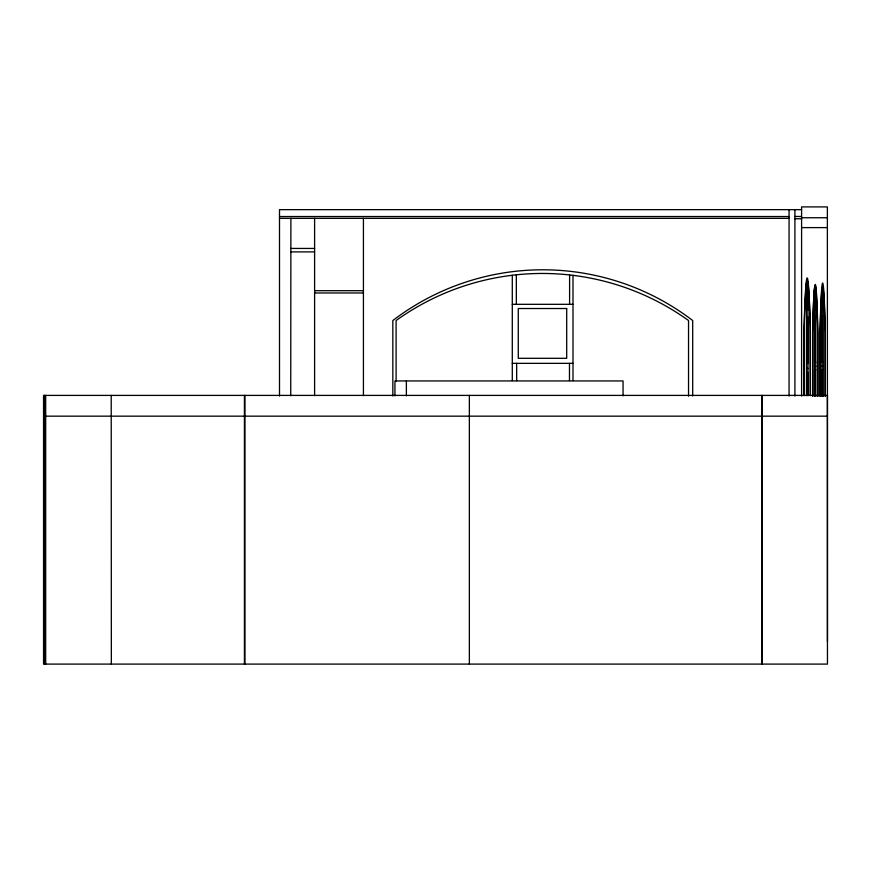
<?xml version="1.0" encoding="UTF-8"?>
<svg xmlns="http://www.w3.org/2000/svg" width="871" height="871" viewBox="0 0 871 871"><rect width="100%" height="100%" fill="white"/><g stroke="black" fill="none" stroke-linecap="round" stroke-linejoin="round"><path stroke-width="1.31" d="M290.74 395.717L290.892 218.349M801.592 209.65L279.504 209.65L279.504 396.055M279.504 216.541L789.072 216.541M794.907 216.476L801.592 216.476M801.592 217.75L827.374 217.75M279.504 218.349L789.072 218.349M794.907 218.752L801.592 218.752M801.592 227.614L827.374 227.614M290.892 248.442L314.605 248.442M290.892 251.893L314.605 251.893M314.605 290.696L363.425 290.696M314.605 292.972L363.425 292.972M512.29 304.317L572.998 304.317M815.931 309.945L814.461 309.945L814.57 289.858M821.897 309.945L823.367 309.945M806.492 310L808.005 310M815.789 316.413L814.603 316.413L814.603 362.129L815.789 362.129M823.226 316.413L822.039 316.413L822.039 362.129L823.226 362.129M512.29 363.349L572.998 363.349M814.461 366.212L815.931 366.212M821.897 366.212L823.367 366.212M806.492 368.422L808.005 368.422M815.855 369.87L814.581 369.87L814.581 396.447M823.291 369.87L822.017 369.87L822.017 396.447M43.55 416.164L827.45 416.164M827.45 641.513L827.374 206.906L801.592 206.906L801.592 396.055M825.283 396.403L825.283 332.733A134.657 3.397 90 0 0 820.014 332.733L820.014 396.403M825.164 396.109L825.164 332.733A132.185 3.332 -90 0 0 820.134 332.733L820.134 396.109M823.28 289.716L823.291 396.447M822.006 289.858L822.006 309.945M821.897 290.794L821.897 396M817.847 396.403L817.847 332.733A132.185 3.332 90 0 0 812.697 332.733L812.697 396.109M817.727 396.109L817.727 332.733A134.657 3.397 90 0 0 812.578 332.733L812.578 396.403M815.833 289.716L815.855 396.447M814.461 290.794L814.461 396M808.005 283.391L808.005 395.586M807.896 282.683L807.896 310M807.896 395.543L807.896 372.418L806.633 372.418L806.633 395.543M806.633 282.389L806.633 310M806.492 283.217L806.513 395.586M804.205 395.543L804.205 327.561A177.619 4.486 -90 0 1 810.27 327.561L810.357 395.543L810.27 327.561A175.223 4.42 -90 0 0 804.107 327.561L804.107 395.543M794.907 209.65L794.907 396.055M789.072 209.65L789.072 396.055M762.288 395.401L762.288 664.094M762.038 395.401L762.038 664.094M692.695 395.989L692.695 320.528A246.896 246.896 0 0 0 392.832 320.528L392.832 395.989M688.536 396.218L688.536 320.528A250.641 250.641 0 0 0 396.098 320.528L396.098 381.346M623.059 395.848L623.059 380.943L394.944 380.943L394.944 395.848M572.998 275.345L572.998 380.616M569.601 274.953L569.601 304.317M569.471 363.349L569.471 380.616M516.666 363.349L516.666 380.616M516.34 274.811L516.34 304.317M512.29 275.269L512.29 380.616M469.36 395.401L469.36 664.094M406.376 380.943L406.376 395.848M363.425 218.349L363.425 395.641M314.605 218.349L314.605 395.641M244.925 395.401L244.925 664.094M244.424 395.401L244.424 664.094M111.216 395.401L111.346 664.094M45.684 395.401L45.684 664.094M44.933 395.401L44.933 664.094M44.432 395.401L44.432 664.094M566.694 308.519L518.278 308.519L518.278 358.308L566.694 358.308L566.694 308.519M807.842 317.142L806.633 317.142L806.633 363.381L807.842 363.381L807.842 317.142M827.45 395.401L43.55 395.401L43.55 664.094L827.45 664.094L827.45 395.401"/></g></svg>
